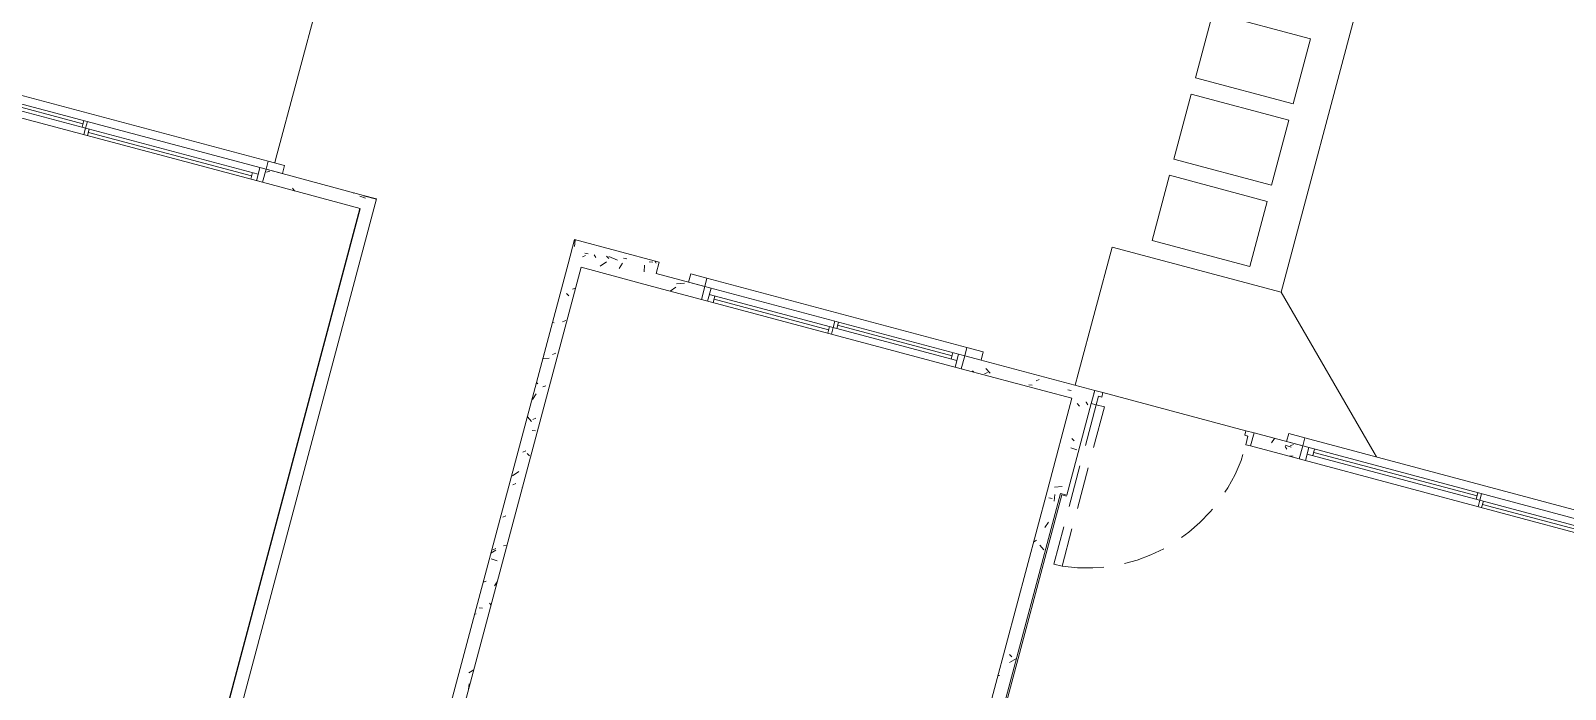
# Model space of a CAD drawing. Header units: metres. Extents: x 689715 to 690980, y 1005284 to 1006835.
# Drawn here: x 690849.41 to 690858.54, y 1005620.19 to 1005624.1 of the extents above; entities that cross this region are included whole.
import ezdxf

# ---------------------------------------------------------------- set-up
doc = ezdxf.new("R2010")
doc.units = ezdxf.units.M
doc.linetypes.add('HIDDEN', pattern=[0.375, 0.25, -0.125])
doc.linetypes.add('PHANTOM', pattern=[2.5, 1.25, -0.25, 0.25, -0.25, 0.25, -0.25])
doc.layers.add('0_HUELLAS CASAS CASTILLA', color=1, linetype='Continuous')
doc.layers.add('0_NUMERO DE LOTE FASE V', color=3, linetype='Continuous')
for name, color, linetype, lineweight in [('Modelos genéricos', 7, 'Continuous', 13), ('Muros', 7, 'Continuous', 13), ('Patrón de corte', 7, 'Continuous', 13), ('Plan Swing', 7, 'HIDDEN', 13), ('Puertas', 7, 'Continuous', 13), ('Suelos', 7, 'Continuous', 9), ('Ventanas', 7, 'Continuous', 13)]:
    doc.layers.add(name, color=color, linetype=linetype, lineweight=lineweight)
pattern_1 = [(140, (365.6615329065826, -24.78183759388048), (0.03836033982117162, 0.4377584771638401), [0.04599999999999998, -0.5029999999999997]), (85, (365.6615329065826, -24.78183759388048), (-0.4580987315439033, -0.08439521406967798), [0.037, -0.402]), (190.451, (365.6645329066087, -24.74583759397501), (-0.4199401312074266, 0.3526758939897785), [0.03899999999999999, -0.4269999999999999]), (136.184, (365.5395329066087, -24.78183759393869), (0.1004214988211119, 0.6506308650644553), [0.06899999999999996, -0.7539999999999996]), (186.636, (365.547532906523, -24.72783759376034), (-0.5938707988951817, 0.5701916118460519), [0.05799999999999999, -0.6409999999999997]), (81.18399999999997, (365.5395329066087, -24.78183759393869), (-0.5936975411065766, 0.5697220635397623), [0.055, -0.6039999999999999]), (111, (365.5705329065677, -24.72083759383531), (0.2457802302535768, 0.3642747293136031), [0.04599999999999999, -0.5029999999999998]), (55.99999999999997, (365.5705329065677, -24.72083759383531), (-0.4415777901075864, 0.1482769546615401), [0.03699999999999998, -0.4019999999999998]), (161.451, (365.5905329065863, -24.690837593982), (-0.1963072483374969, 0.512048302653334), [0.03899999999999999, -0.4269999999999999]), (127.5, (365.6615329065826, -24.78183759388048), (-0.2022933454275577, 0.007375797972208886), [0.02, -0.3769999999999999, 0.02, -0.3879999999999999, -0.4039999999999999]), (127.5, (365.6615329065826, -24.78183759388048), (-0.2022933454275577, 0.007375797972208886), [-0.8059999999999998, 0.02, -0.384]), (97.49999999999997, (365.6615329065826, -24.78183759388048), (-0.2399435114399267, 0.1600503399492727), [0.02, -0.2129999999999999, 0.02, -0.3679999999999999, -0.154]), (97.49999999999997, (365.6615329065826, -24.78183759388048), (-0.2399435114399267, 0.1600503399492727), [-0.6209999999999999, 0.02, -0.134]), (57.49999999999999, (365.6615329065826, -24.91783759393729), (0.01404568388630387, 0.325416223879766), [0.02, -0.132, 0.02, -0.4550000000000001, -0.6309999999999999]), (57.49999999999999, (365.6615329065826, -24.91783759393729), (0.01404568388630387, 0.325416223879766), [-0.6279999999999999, 0.02, -0.6109999999999999]), (47.49999999999995, (365.6615329065826, -24.97883759392425), (-0.0608186051078245, 0.3554815006055005), [0.02, -0.178, 0.02, -0.296, -0.4479999999999998]), (47.49999999999995, (365.6615329065826, -24.97883759392425), (-0.0608186051078245, 0.3554815006055005), [-0.5139999999999999, 0.02, -0.4279999999999999])]

# ---------------------------------------------------------------- blocks, each defined once
blk = doc.blocks.new('Window-Sliding - VENTANA DE 2_20 X 1_20-1540986-PLANO CLAVE _8 CASAS EN HILERA_ - Dependent 1')
at = {"layer": 'Ventanas', "color": 253}
for p, q in [((1.100365830454672, 0.04), (-1.099634169545327, 0.04)), ((-1.099634169545327, 0.04), (-1.099634169545327, -0.03999999999902364)), ((-1.099634169545327, 0.04000000000097637), (1.100365830454672, 0.04000000000097637)), ((-1.061534169779908, -0.03999999999902364), (-1.061534169779908, 0.04000000000097637)), ((-1.061534169779908, 0.04000000000097637), (-1.061534169779908, -0.03999999999902365)), ((1.062265830467165, 9.714248738745823e-13), (-1.061534169779908, 9.714248738745823e-13)), ((-1.026609169545286, 0.04000000000097637), (-1.026609169545286, 9.714248738745823e-13)), ((-0.02185916954532734, 0.02000000000096879), (-1.026609169545286, 0.02000000000096879)), ((-0.02185916954532734, 0.04000000000097637), (-0.02185916954532734, 9.714248738745823e-13)), ((0.000365830454672653, 9.714248738745823e-13), (0.000365830454672653, 0.04000000000097637)), ((0.000365830454672653, 9.714248738745823e-13), (0.000365830454672653, -0.03999999999902364)), ((0.02259083045467268, -0.03999999999902364), (0.02259083045467268, 9.714248738745823e-13)), ((1.027340830454717, -0.03999999999902364), (1.027340830454717, 9.714248738745823e-13)), ((1.062265830467165, 0.04000000000097637), (1.062265830467165, -0.03999999999902365)), ((1.100365830454672, -0.03999999999902364), (1.100365830454672, 0.04)), ((-1.099634169545327, -0.03999999999902364), (1.100365830454672, -0.03999999999902364)), ((-1.099634169545327, -0.03999999999902364), (1.100365830454672, -0.03999999999902364)), ((-1.09963416929923, -0.03999999999902364), (1.100365830455644, -0.03999999999902364)), ((0.02259083045467268, -0.0199999999990375), (1.027340830454716, -0.0199999999990375))]:
    blk.add_line(p, q, dxfattribs=at)
blk = doc.blocks.new('M_MOLDURA SENCILLA PARA VENTANAS - 2_20x1_20-1429797-PLANO CLAVE _8 CASAS EN HILERA_ - Dependent 1')
at = {"layer": 'Modelos genéricos', "color": 9, "lineweight": 9}
for p, q in [((-0.975000000000008, 0.08999999999999686), (-1.075000000000009, 0.08999999999999686)), ((-1.075000000000009, 0.08999999999999686), (-1.075000000000009, 0.04000000000000823)), ((-1.075000000000009, 0.04000000000000823), (-0.975000000000008, 0.04000000000000823)), ((-0.975000000000008, 0.04000000000000823), (-0.975000000000008, 0.08999999999999686)), ((1.324999999999992, 0.08999999999999686), (1.224999999999992, 0.08999999999999686)), ((1.224999999999992, 0.08999999999999686), (1.224999999999992, 0.04000000000000823)), ((1.224999999999992, 0.04000000000000823), (1.324999999999992, 0.04000000000000823)), ((1.324999999999992, 0.04000000000000823), (1.324999999999992, 0.08999999999999686))]:
    blk.add_line(p, q, dxfattribs=at)
at = {"layer": 'Modelos genéricos', "color": 253}
blk.add_line((-0.9750000000000082, 0.09000000000000001), (1.224999999999992, 0.09000000000000001), dxfattribs=at)
blk = doc.blocks.new('A TRANSFORMADA A B')
at = {"layer": 'Patrón de corte'}
h = blk.add_hatch(dxfattribs=at)
h.set_pattern_fill('HORMIGÓN', color=254, angle=90.00000000000001, style=0, pattern_type=2)
h.set_pattern_definition([(139.9999999999999, (365.6615329035558, -75.88183759397361), (0.03836033982117157, 0.4377584771638403), [0.04599999999999998, -0.5029999999999997]), (84.99999999999997, (365.6615329035558, -75.88183759397361), (-0.4580987315439035, -0.08439521406967809), [0.03700000000000001, -0.4020000000000002]), (190.451, (365.6645329040475, -75.84583759406814), (-0.4199401312074268, 0.3526758939897786), [0.039, -0.4270000000000001]), (136.1839999999999, (365.5395329040475, -75.8818375938572), (0.1004214988211118, 0.6506308650644554), [0.06899999999999998, -0.7539999999999998]), (186.6359999999999, (365.547532903729, -75.82783759379527), (-0.5938707988951819, 0.5701916118460522), [0.05799999999999998, -0.6409999999999996]), (81.18399999999994, (365.5395329040475, -75.8818375938572), (-0.5936975411065768, 0.5697220635397624), [0.05500000000000001, -0.6039999999999999]), (110.9999999999999, (365.5705329037737, -75.82083759387024), (0.245780230253577, 0.3642747293136032), [0.04599999999999999, -0.5029999999999999]), (55.99999999999997, (365.5705329037737, -75.82083759387024), (-0.4415777901075865, 0.1482769546615401), [0.03699999999999998, -0.4019999999999998]), (161.4509999999999, (365.5905329035595, -75.79083759407513), (-0.1963072483374971, 0.5120483026533341), [0.03899999999999999, -0.427]), (127.5, (365.6615329035558, -75.88183759397361), (-0.2022933454275577, 0.007375797972208872), [0.02, -0.3770000000000001, 0.02, -0.388, -0.404]), (127.5, (365.6615329035558, -75.88183759397361), (-0.2022933454275577, 0.007375797972208872), [-0.806, 0.02, -0.3840000000000001]), (97.49999999999994, (365.6615329035558, -75.88183759397361), (-0.2399435114399267, 0.1600503399492727), [0.02, -0.213, 0.02, -0.368, -0.154]), (97.49999999999994, (365.6615329035558, -75.88183759397361), (-0.2399435114399267, 0.1600503399492727), [-0.621, 0.02, -0.134]), (57.49999999999999, (365.6615329037886, -76.01783759397222), (0.01404568388630387, 0.3254162238797662), [0.01999999999999999, -0.1319999999999999, 0.01999999999999999, -0.455, -0.6309999999999997]), (57.49999999999999, (365.6615329037886, -76.01783759397222), (0.01404568388630387, 0.3254162238797662), [-0.6279999999999997, 0.01999999999999999, -0.6109999999999997]), (47.49999999999996, (365.6615329037886, -76.07883759384276), (-0.06081860510782452, 0.3554815006055007), [0.02, -0.178, 0.02, -0.2960000000000001, -0.4480000000000001]), (47.49999999999996, (365.6615329037886, -76.07883759384276), (-0.06081860510782452, 0.3554815006055007), [-0.5140000000000001, 0.02, -0.4280000000000001])])
h.paths.add_polyline_path([(286.1439854069613, -61.57999999239109), (286.0639854071196, -61.57999999215826), (286.0639854071196, -61.87999999232125), (286.143985407427, -61.87999999237945)])
h.paths.add_polyline_path([(286.1439854071941, -64.28005156177096), (286.143985407427, -63.47999999229796), (286.0639854071196, -63.47999999241438), (286.0639854071196, -64.28005156177096)])
h.paths.add_polyline_path([(286.1439854069613, -65.26005156169413), (286.0639854068868, -65.2600515614613), (286.0639854071196, -65.56005156162428), (286.1439854067285, -65.56005156162428)])
h.paths.add_polyline_path([(286.1439854067285, -68.4399999876623), (286.1439854069613, -67.7600515614613), (286.0639854071196, -67.76005156157771), (286.0639854071196, -68.43999998754589)])
at = {"layer": '0_HUELLAS CASAS CASTILLA', "color": 8, "lineweight": 5}
blk.add_line((286.143985407427, -68.43999998772051), (273.3538196636364, -68.43999998772051), dxfattribs=at)
at = {"layer": '0_HUELLAS CASAS CASTILLA', "color": 8}
for p, q in [((277.963819663506, -68.35999999707565), (286.0639854073524, -68.35999998776242)), ((286.143985407427, -68.359999987646), (286.143985407427, -68.43999998772051))]:
    blk.add_line(p, q, dxfattribs=at)
at = {"layer": 'Muros', "color": 253}
for p, q in [((286.0639854071196, -67.76005156157771), (286.0639854071196, -68.35999999230262)), ((286.1439854067285, -68.35999999241903), (286.1439854069613, -67.7600515614613))]:
    blk.add_line(p, q, dxfattribs=at)
at = {"layer": 'Suelos', "color": 9}
for p, q in [((286.1939854072407, -67.80005156155676), (286.2139854070265, -67.80005156155676)), ((286.2139854070265, -67.80005156155676), (289.8189854063094, -67.80005156138213))]:
    blk.add_line(p, q, dxfattribs=at)
at = {"color": 254, "lineweight": 13, "rotation": 270}
for name, p in [('M_MOLDURA SENCILLA PARA VENTANAS - 2_20x1_20-1429797-PLANO CLAVE _8 CASAS EN HILERA_ - Dependent 1', (286.1039854066912, -66.535051561601)), ('Window-Sliding - VENTANA DE 2_20 X 1_20-1540986-PLANO CLAVE _8 CASAS EN HILERA_ - Dependent 1', (286.1039854066912, -66.65968573110877))]:
    blk.add_blockref(name, p, dxfattribs=at)
blk = doc.blocks.new('CASTILLAS B BLOQUE 8')
blk.add_blockref('A TRANSFORMADA A B', (0, 5.820766091346741e-11))
blk = doc.blocks.new('Window-Sliding - VENTANA DE 1_60 X 1_20-1540950-PLANO CLAVE _8 CASAS EN HILERA_ - Dependent 1')
at = {"layer": 'Ventanas', "color": 253}
for p, q in [((-0.799634169545327, -0.04), (-0.799634169545327, 0.03999999999902364)), ((-0.799634169545327, 0.03999999999902364), (0.8003658304546724, 0.03999999999902364)), ((-0.7996341695453272, 0.03999999999902364), (0.8003658304546725, 0.03999999999902364)), ((-0.7996341692992297, 0.03999999999902364), (0.800365830455645, 0.03999999999902364)), ((-0.7615341697799087, 0.03999999999902364), (-0.7615341697799087, -0.04000000000097637)), ((-0.7615341697799087, -0.04000000000097637), (-0.7615341697799087, 0.03999999999902365)), ((0.000365830454672653, -9.714248738745823e-13), (0.000365830454672653, 0.03999999999902364)), ((0.02259083045467268, 0.03999999999902364), (0.02259083045467268, -9.714248738745823e-13)), ((0.02259083045467268, 0.0199999999990375), (0.7273408304547152, 0.0199999999990375)), ((0.7273408304547152, 0.03999999999902364), (0.7273408304547152, -9.714248738745823e-13)), ((0.7622658304671647, -0.04000000000097637), (0.7622658304671647, 0.03999999999902365)), ((0.8003658304546724, 0.03999999999902364), (0.8003658304546724, -0.04)), ((0.8003658304546724, -0.04), (-0.799634169545327, -0.04)), ((-0.7996341695453272, -0.04000000000097637), (0.8003658304546725, -0.04000000000097637)), ((0.7622658304671647, -9.714248738745823e-13), (-0.761534169779909, -9.714248738745823e-13)), ((-0.7266091695452884, -0.04000000000097637), (-0.7266091695452884, -9.714248738745823e-13)), ((-0.02185916954532734, -0.02000000000096879), (-0.7266091695452884, -0.02000000000096879)), ((-0.02185916954532734, -0.04000000000097637), (-0.02185916954532734, -9.714248738745823e-13)), ((0.000365830454672653, -9.714248738745823e-13), (0.000365830454672653, -0.04000000000097637))]:
    blk.add_line(p, q, dxfattribs=at)
blk = doc.blocks.new('M_MOLDURA SENCILLA PARA VENTANAS - 1_20x1_60-V5-PLANO CLAVE _8 CASAS EN HILERA_ - Dependent 1')
at = {"layer": 'Modelos genéricos', "color": 9, "lineweight": 9}
for p, q in [((-0.675000000000009, 0.08999999999999686), (-0.7750000000000079, 0.08999999999999686)), ((-0.7750000000000079, 0.08999999999999686), (-0.7750000000000079, 0.04000000000000823)), ((-0.7750000000000079, 0.04000000000000823), (-0.675000000000009, 0.04000000000000823)), ((-0.675000000000009, 0.04000000000000823), (-0.675000000000009, 0.08999999999999686)), ((1.024999999999992, 0.08999999999999686), (0.9249999999999912, 0.08999999999999686)), ((0.9249999999999912, 0.08999999999999686), (0.9249999999999912, 0.04000000000000823)), ((0.9249999999999912, 0.04000000000000823), (1.024999999999992, 0.04000000000000823)), ((1.024999999999992, 0.04000000000000823), (1.024999999999992, 0.08999999999999686))]:
    blk.add_line(p, q, dxfattribs=at)
at = {"layer": 'Modelos genéricos', "color": 253}
blk.add_line((-0.675000000000008, 0.09000000000000001), (0.924999999999992, 0.09000000000000001), dxfattribs=at)
blk = doc.blocks.new('M_SINGLE DOOR_PRINCIPAL - _98 x 2_18-1543017-PLANO CLAVE _8 CASAS EN HILERA_ - Dependent 1')
at = {"layer": 'Plan Swing', "color": 253}
for p, q in [((0.4089999999999979, 0.04000000000001053), (0.4089999999999979, 1.02000000000001)), ((0.4600000000000514, 1.02000000000001), (0.4089999999999979, 1.02000000000001)), ((0.4600000000000514, 0.04000000000001053), (0.4600000000000514, 1.02000000000001)), ((0.4600000000000514, 0.04000000000001053), (0.4089999999999979, 0.04000000000001053))]:
    blk.add_line(p, q, dxfattribs=at)
blk.add_arc((0.520000000000048, 0.04480403496726841), 0.9814928273890571, 96.49364626227735, 179.9999999999998, dxfattribs=at)
at = {"layer": 'Puertas', "color": 9, "lineweight": 9}
for p, q in [((-0.460000000000006, 0.04000000000000724), (-0.4900000000000043, 0.04000000000000717)), ((-0.4600000000000058, -0.0122499999999987), (-0.460000000000006, 0.04000000000000724)), ((0.4899999999999966, 0.0400000000000091), (0.4599999999999982, 0.04000000000000896)), ((0.4599999999999982, 0.04000000000000896), (0.4599999999999982, -0.01224999999999695)), ((-0.4900000000000041, -0.03999999999999282), (-0.4400000000000057, -0.03999999999999271)), ((-0.4400000000000058, -0.01224999999999866), (-0.4600000000000058, -0.0122499999999987)), ((-0.4400000000000057, -0.03999999999999271), (-0.4400000000000058, -0.01224999999999866)), ((0.4599999999999982, -0.01224999999999695), (0.4399999999999982, -0.01224999999999702)), ((0.4399999999999982, -0.01224999999999702), (0.4399999999999982, -0.03999999999999092)), ((0.4399999999999982, -0.03999999999999092), (0.4899999999999966, -0.03999999999999099))]:
    blk.add_line(p, q, dxfattribs=at)
at = {"layer": 'Puertas', "color": 253}
for p, q in [((-0.4600000000000056, -0.01224999999998467), (-0.4600000000000056, -0.01099999999998057)), ((-0.4550000000000055, -0.01099999999998056), (-0.4600000000000056, -0.01099999999998057)), ((-0.4550000000000054, -0.01099999999998668), (-0.4600000000000054, -0.0109999999999867)), ((-0.4600000000000056, -0.01224999999998467), (-0.4550000000000055, -0.01224999999998466)), ((-0.4550000000000055, -0.01099999999998056), (-0.4550000000000055, -0.01224999999998466)), ((-0.4550000000000054, -0.01099999999998668), (-0.4550000000000054, -0.0122499999999908))]:
    blk.add_line(p, q, dxfattribs=at)
blk = doc.blocks.new('C TRANSFORMADA A B')
at = {"layer": 'Patrón de corte'}
h = blk.add_hatch(dxfattribs=at)
h.set_pattern_fill('HORMIGÓN', color=254, scale=0.9999999999999998, angle=90.00000000000001, style=0, pattern_type=2)
h.set_pattern_definition(pattern_1)
h.paths.add_polyline_path([(286.0639854094479, -9.959999992279336), (277.9638196660671, -9.959999992337544), (277.9638196658343, -10.03999999223743), (286.0639854099136, -10.03999999229563)], flags=0)
h = blk.add_hatch(dxfattribs=at)
h.set_pattern_fill('HORMIGÓN', color=254, scale=0.9999999999999998, angle=90.00000000000001, style=0, pattern_type=2)
h.set_pattern_definition(pattern_1)
h.paths.add_polyline_path([(286.2139854098205, -10.47999999241438), (286.2139854098205, -9.959999992453959), (286.0639854094479, -9.959999992279336), (286.0639854099136, -10.47999999212334), (286.1439854095224, -10.47999999229796)], flags=0)
h = blk.add_hatch(dxfattribs=at)
h.set_pattern_fill('HORMIGÓN', color=254, scale=0.9999999999999998, angle=90.00000000000001, style=0, pattern_type=2)
h.set_pattern_definition(pattern_1)
h.paths.add_polyline_path([(286.1439854095224, -10.47999999229796), (286.0639854099136, -10.47999999212334), (286.0639854099136, -10.77999999240274), (286.1439854099881, -10.77999999228632)], flags=0)
h.paths.add_polyline_path([(286.1439854099881, -13.18005156173604), (286.1439854099881, -12.37999999243766), (286.0639854099136, -12.37999999237945), (286.0639854099136, -13.18005156173604)], flags=0)
h.paths.add_polyline_path([(286.1439854095224, -14.16005156154279), (286.0639854099136, -14.16005156154279), (286.0639854099136, -14.46005156158935), (286.1439854095224, -14.46005156170577)], flags=0)
h.paths.add_polyline_path([(286.1439854095224, -17.25999999238411), (286.1439854099881, -16.66005156160099), (286.0639854099136, -16.66005156154279), (286.0639854099136, -17.25999999238411)], flags=0)
h = blk.add_hatch(dxfattribs=at)
h.set_pattern_fill('HORMIGÓN', color=254, scale=0.9999999999999998, angle=90.00000000000001, style=0, pattern_type=2)
h.set_pattern_definition(pattern_1)
h.paths.add_polyline_path([(285.4989854095038, -13.13999999233056), (285.4989854099695, -13.05999999225605), (282.6338196659926, -13.05999999231426), (282.6338196659926, -13.13999999238877), (283.6176494949032, -13.13999999221414)], flags=0)
h.paths.add_polyline_path([(281.433819666272, -13.05999999231426), (277.9638196658343, -13.05999999248888), (277.9638196660671, -13.13999999233056), (281.433819666272, -13.13999999221414)], flags=0)
h = blk.add_hatch(dxfattribs=at)
h.set_pattern_fill('HORMIGÓN', color=254, scale=0.9999999999999998, angle=90.00000000000001, style=0, pattern_type=2)
h.set_pattern_definition(pattern_1)
h.paths.add_polyline_path([(286.0639854099136, -13.05999999208143), (285.4989854099695, -13.05999999225605), (285.4989854095038, -13.1799999923096), (286.0639854099136, -13.1799999923096)], flags=0)
at = {"layer": 'Muros', "color": 253}
for p, q in [((286.0639854094479, -9.959999992279336), (277.8838196659926, -9.959999992395751)), ((286.2139854098205, -9.959999992453959), (286.0639854094479, -9.959999992279336)), ((286.2139854098205, -10.47999999241438), (286.2139854098205, -9.959999992453959)), ((282.7138196660671, -10.03999999217922), (286.0639854099136, -10.03999999229563)), ((286.0639854099136, -10.03999999229563), (286.0639854099136, -10.47999999212334)), ((286.0639854099136, -10.47999999212334), (286.0639854099136, -10.77999999240274)), ((286.1439854095224, -10.47999999229796), (286.2139854098205, -10.47999999241438)), ((286.1439854099881, -10.77999999228632), (286.1439854095224, -10.47999999229796)), ((286.0639854099136, -12.37999999237945), (286.0639854099136, -13.05999999208143)), ((286.1439854099881, -13.18005156173604), (286.1439854099881, -12.37999999243766)), ((285.4989854099695, -13.05999999225605), (282.6338196659926, -13.05999999231426)), ((282.6338196659926, -13.13999999238877), (285.4989854095038, -13.13999999233056)), ((286.0639854099136, -13.05999999208143), (285.4989854099695, -13.05999999225605)), ((285.4989854095038, -13.13999999233056), (285.4989854095038, -13.1799999923096)), ((285.4939854096156, -13.14999982470181), (282.6338196659926, -13.14999982481822)), ((285.4939854096156, -13.14999982470181), (285.4939854096156, -13.17999999219319)), ((285.4989854095038, -13.1799999923096), (286.0639854099136, -13.1799999923096)), ((286.0639854099136, -13.18005156173604), (286.1439854099881, -13.18005156173604)), ((286.0639854099136, -14.16005156154279), (286.0639854099136, -14.46005156158935)), ((286.1439854095224, -14.16005156154279), (286.0639854099136, -14.16005156154279)), ((286.1439854095224, -14.46005156170577), (286.1439854095224, -14.16005156154279))]:
    blk.add_line(p, q, dxfattribs=at)
at = {"layer": 'Suelos', "color": 9}
for p, q in [((286.2139854098205, -13.05999784899177), (286.1439854097553, -13.05999786732718)), ((286.9939854098484, -13.05999764631269), (286.2139854098205, -13.05999784899177)), ((286.9939854096156, -14.10005156166153), (286.9939854098484, -13.05999764631269)), ((286.1439854099881, -14.11005156161264), (286.1439854095224, -13.23005156166619)), ((287.4939854096156, -13.28005156165455), (287.0939854097087, -13.28005156147992)), ((287.0939854097087, -13.28005156147992), (287.0939854097087, -13.88005156163126)), ((287.4939854096156, -13.88005156163126), (287.4939854096156, -13.28005156165455)), ((287.9939854096156, -13.28005156159634), (287.593985409243, -13.28005156171275)), ((287.593985409243, -13.28005156171275), (287.5939854097087, -13.88005156168947)), ((287.9939854096156, -13.88005156151485), (287.9939854096156, -13.28005156159634)), ((288.4939854096156, -13.28005156159634), (288.0939854097087, -13.28005156153813)), ((288.0939854097087, -13.28005156153813), (288.0939854097087, -13.88005156157305)), ((288.4939854096156, -13.88005156151485), (288.4939854096156, -13.28005156159634)), ((287.0939854097087, -13.88005156163126), (287.4939854096156, -13.88005156163126)), ((287.5939854097087, -13.88005156168947), (287.9939854096156, -13.88005156151485)), ((288.0939854097087, -13.88005156157305), (288.4939854096156, -13.88005156151485)), ((286.2139854098205, -14.88005156151485), (286.9939854096156, -14.10005156166153)), ((291.1439854095224, -14.10005156154511), (286.9939854096156, -14.10005156166153)), ((286.1939854098018, -14.90005156159168), (286.2139854098205, -14.88005156151485))]:
    blk.add_line(p, q, dxfattribs=at)
at = {"color": 254, "lineweight": 13}
for name, p, rotation in [('M_MOLDURA SENCILLA PARA VENTANAS - 1_20x1_60-V5-PLANO CLAVE _8 CASAS EN HILERA_ - Dependent 1', (286.103985409718, -11.4549999924493), 269.9999999999999), ('Window-Sliding - VENTANA DE 1_60 X 1_20-1540950-PLANO CLAVE _8 CASAS EN HILERA_ - Dependent 1', (286.1039854094852, -11.57963416178245), 269.9999999999999), ('M_SINGLE DOOR_PRINCIPAL - _98 x 2_18-1543017-PLANO CLAVE _8 CASAS EN HILERA_ - Dependent 1', (286.1039854094852, -13.67005156161031), 90.00000000000001), ('M_MOLDURA SENCILLA PARA VENTANAS - 2_20x1_20-1429797-PLANO CLAVE _8 CASAS EN HILERA_ - Dependent 1', (286.1039854094852, -15.43505156156607), 269.9999999999999), ('Window-Sliding - VENTANA DE 2_20 X 1_20-1540986-PLANO CLAVE _8 CASAS EN HILERA_ - Dependent 1', (286.1039854094852, -15.55968573107384), 269.9999999999999)]:
    blk.add_blockref(name, p, dxfattribs=dict(at, rotation=rotation))
blk = doc.blocks.new('CASTILLA 7 NUEVA')
at = {"rotation": 269.9999998879757}
blk.add_blockref('C TRANSFORMADA A B', (323.2665340037202, 260.2961971557233), dxfattribs=at)

msp = doc.modelspace()

# ---------------------------------------------------------------- block references
at = {"layer": '0_NUMERO DE LOTE FASE V', "linetype": 'PHANTOM'}
for name, p, rotation in [('CASTILLAS B BLOQUE 8', (690711.6003256785, 1005364.258585846), 75.06604352304308), ('CASTILLA 7 NUEVA', (691148.6920277637, 1005517.075476691), 165.0660436350674)]:
    msp.add_blockref(name, p, dxfattribs=dict(at, rotation=rotation))

doc.saveas('drawing.dxf')
